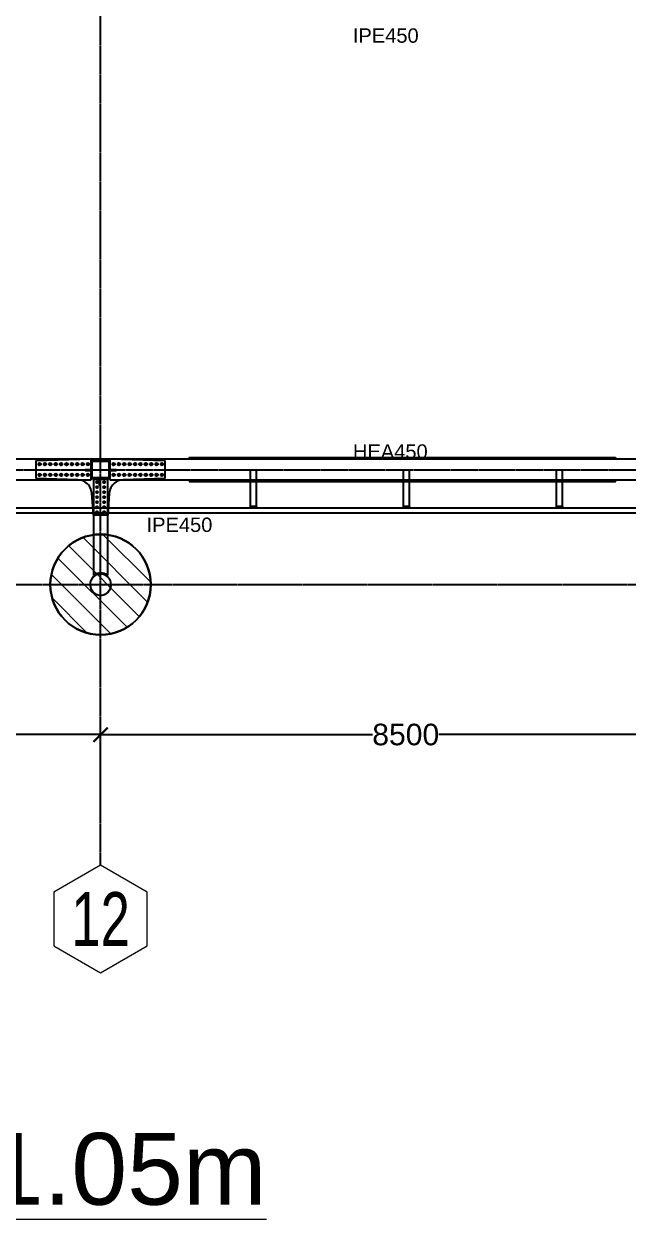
# Model space of a CAD drawing. Header units: millimetres. Extents: x -12345 to 95575, y -14368 to 31862.
# Drawn here: x 49932 to 58347, y -8835 to 7809 of the extents above; entities that cross this region are included whole.
import ezdxf
from ezdxf.enums import TextEntityAlignment as Align

# ---------------------------------------------------------------- set-up
doc = ezdxf.new("R2010")
doc.units = ezdxf.units.MM
doc.header["$LTSCALE"] = 0.95
doc.linetypes.add('DXK_LINE_DOT3', pattern=[5.9187, 2.979, -0.9799, 0.9799, -0.9799])
doc.layers.get('0').update_dxf_attribs({"color": 255})
for name, color, linetype, lineweight in [('0-3', 250, 'Continuous', 5), ('E_COLUMNAS', 1, 'Continuous', 18), ('E_COLUMNAS-1', 1, 'Continuous', 25), ('E_COLUMNAS-3', 1, 'Continuous', 35), ('E_TEXTO', 3, 'Continuous', 9), ('E_VIGAS-1', 254, 'Continuous', 25), ('HCB-TEXT-H1', 6, 'Continuous', 18), ('HCB_EJES', 1, 'DXK_LINE_DOT3', 9), ('S-COLS-HDLN-1', 52, 'Continuous', 9), ('S-COLS-HDLN-2', 52, 'Continuous', 35)]:
    doc.layers.add(name, color=color, linetype=linetype, lineweight=lineweight)
for name, color, linetype in [('COTAS', 8, 'Continuous'), ('HCB-EJES', 1, 'Continuous'), ('HCB-ROTULOS', 2, 'Continuous'), ('HCB_VIGAS', 4, 'Continuous')]:
    doc.layers.add(name, color=color, linetype=linetype)
doc.styles.add('VERDANA', font='arial.ttf')
doc.dimstyles.new('1.125', dxfattribs={"dimscale": 0, "dimtxt": 300, "dimasz": 200, "dimexe": 4, "dimexo": 4, "dimgap": 15, "dimtad": 0, "dimdec": 0, "dimzin": 4, "dimdsep": 46, "dimtxsty": 'VERDANA', "dimblk": 'ARCHTICK', "dimcen": -10, "dimclrd": 256, "dimclrt": 3, "dimadec": 0, "dimazin": 0, "dimtfac": 1, "dimtdec": 0, "dimtmove": 2, "dimatfit": 0, "dimldrblk": 'OBLIQUE', "dimfxl": 0.05, "dimtolj": 1, "dimtzin": 0, "dimarcsym": 0})

# ---------------------------------------------------------------- blocks, each defined once
blk = doc.blocks.new('EST_SFM_VIGA-METALICA-SECCION-C - EST_SFM_VIGA-METALICA-UPN160-1509776-_10_00m_N_E_-NIVEL-3 DOC')
at = {"layer": 'E_VIGAS-1'}
for p, q in [((44.822, 0.047), (-44.831, 0.047)), ((-44.831, -0.018), (44.822, -0.018))]:
    blk.add_line(p, q, dxfattribs=at)
blk = doc.blocks.new('DCTIB_CNI_EST_MOD-1A-FAC_0001_rvt-2-_10_00m_N_E_-NIVEL-3 DOC')
at = {"layer": 'E_VIGAS-1'}
for p, q in [((-29.573, 142.261), (-29.491, 142.261)), ((-29.573, 141.749), (-29.573, 142.261)), ((-29.491, 141.749), (-29.491, 142.261)), ((-27.443, 142.261), (-27.361, 142.261)), ((-27.443, 141.749), (-27.443, 142.261)), ((-27.361, 141.749), (-27.361, 142.261)), ((-25.313, 142.259), (-25.231, 142.259)), ((-25.313, 141.749), (-25.313, 142.259)), ((-25.231, 141.749), (-25.231, 142.259)), ((-29.491, 141.749), (-29.573, 141.749)), ((-29.573, 141.748), (-29.573, 141.749)), ((-29.573, 141.749), (-29.491, 141.749)), ((-29.545, 141.748), (-29.573, 141.748)), ((-29.535, 141.743), (-29.535, 141.748)), ((-29.535, 141.729), (-29.535, 141.743)), ((-29.53, 141.748), (-29.53, 141.743)), ((-29.53, 141.743), (-29.53, 141.729)), ((-29.491, 141.748), (-29.519, 141.748)), ((-29.491, 141.749), (-29.491, 141.748)), ((-27.361, 141.749), (-27.443, 141.749)), ((-27.443, 141.748), (-27.443, 141.749)), ((-27.443, 141.749), (-27.361, 141.749)), ((-27.415, 141.748), (-27.443, 141.748)), ((-27.405, 141.743), (-27.405, 141.748)), ((-27.405, 141.729), (-27.405, 141.743)), ((-27.4, 141.748), (-27.4, 141.743)), ((-27.4, 141.743), (-27.4, 141.729)), ((-27.361, 141.748), (-27.389, 141.748)), ((-27.361, 141.749), (-27.361, 141.748)), ((-25.231, 141.749), (-25.313, 141.749)), ((-25.313, 141.748), (-25.313, 141.749)), ((-25.313, 141.749), (-25.231, 141.749)), ((-25.285, 141.748), (-25.313, 141.748)), ((-25.275, 141.743), (-25.275, 141.748)), ((-25.275, 141.737), (-25.275, 141.743)), ((-25.27, 141.737), (-25.275, 141.737)), ((-25.27, 141.748), (-25.27, 141.743)), ((-25.27, 141.743), (-25.27, 141.737)), ((-25.231, 141.748), (-25.259, 141.748)), ((-25.231, 141.749), (-25.231, 141.748))]:
    blk.add_line(p, q, dxfattribs=at)
for points, knots in [([(-29.545, 141.748), (-29.544, 141.748), (-29.543, 141.748), (-29.54, 141.748), (-29.538, 141.747), (-29.536, 141.747), (-29.535, 141.745), (-29.535, 141.744), (-29.535, 141.743)], [0, 0, 0, 0, 0.142857, 0.285714, 0.428571, 0.571429, 0.785714, 1, 1, 1, 1]), ([(-29.535, 141.743), (-29.535, 141.744), (-29.535, 141.746), (-29.537, 141.747), (-29.538, 141.747), (-29.54, 141.748), (-29.541, 141.748), (-29.542, 141.748), (-29.544, 141.748), (-29.545, 141.748)], [0, 0, 0, 0, 0.285714, 0.428571, 0.571429, 0.678571, 0.732143, 0.785714, 1, 1, 1, 1]), ([(-29.519, 141.748), (-29.52, 141.748), (-29.521, 141.748), (-29.524, 141.748), (-29.526, 141.747), (-29.528, 141.747), (-29.529, 141.745), (-29.53, 141.744), (-29.53, 141.743)], [0, 0, 0, 0, 0.142857, 0.285714, 0.428571, 0.571429, 0.785714, 1, 1, 1, 1]), ([(-29.53, 141.743), (-29.53, 141.744), (-29.529, 141.746), (-29.528, 141.747), (-29.526, 141.747), (-29.525, 141.748), (-29.524, 141.748), (-29.522, 141.748), (-29.52, 141.748), (-29.519, 141.748)], [0, 0, 0, 0, 0.285714, 0.428571, 0.571429, 0.678571, 0.732143, 0.785714, 1, 1, 1, 1]), ([(-27.415, 141.748), (-27.414, 141.748), (-27.413, 141.748), (-27.41, 141.748), (-27.408, 141.747), (-27.406, 141.747), (-27.405, 141.745), (-27.405, 141.744), (-27.405, 141.743)], [0, 0, 0, 0, 0.142857, 0.285714, 0.428571, 0.571429, 0.785714, 1, 1, 1, 1]), ([(-27.405, 141.743), (-27.405, 141.744), (-27.405, 141.746), (-27.407, 141.747), (-27.408, 141.747), (-27.41, 141.748), (-27.411, 141.748), (-27.412, 141.748), (-27.414, 141.748), (-27.415, 141.748)], [0, 0, 0, 0, 0.285714, 0.428571, 0.571429, 0.678571, 0.732143, 0.785714, 1, 1, 1, 1]), ([(-27.389, 141.748), (-27.39, 141.748), (-27.391, 141.748), (-27.394, 141.748), (-27.396, 141.747), (-27.398, 141.747), (-27.399, 141.745), (-27.4, 141.744), (-27.4, 141.743)], [0, 0, 0, 0, 0.142857, 0.285714, 0.428571, 0.571429, 0.785714, 1, 1, 1, 1]), ([(-27.4, 141.743), (-27.4, 141.744), (-27.399, 141.746), (-27.398, 141.747), (-27.396, 141.747), (-27.395, 141.748), (-27.394, 141.748), (-27.392, 141.748), (-27.39, 141.748), (-27.389, 141.748)], [0, 0, 0, 0, 0.285714, 0.428571, 0.571429, 0.678571, 0.732143, 0.785714, 1, 1, 1, 1]), ([(-25.285, 141.748), (-25.284, 141.748), (-25.283, 141.748), (-25.28, 141.748), (-25.278, 141.747), (-25.276, 141.747), (-25.275, 141.745), (-25.275, 141.744), (-25.275, 141.743)], [0, 0, 0, 0, 0.142857, 0.285714, 0.428571, 0.571429, 0.785714, 1, 1, 1, 1]), ([(-25.275, 141.743), (-25.275, 141.744), (-25.275, 141.746), (-25.277, 141.747), (-25.278, 141.747), (-25.28, 141.748), (-25.281, 141.748), (-25.282, 141.748), (-25.284, 141.748), (-25.285, 141.748)], [0, 0, 0, 0, 0.285714, 0.428571, 0.571429, 0.678571, 0.732143, 0.785714, 1, 1, 1, 1]), ([(-25.259, 141.748), (-25.26, 141.748), (-25.261, 141.748), (-25.264, 141.748), (-25.266, 141.747), (-25.268, 141.747), (-25.269, 141.745), (-25.27, 141.744), (-25.27, 141.743)], [0, 0, 0, 0, 0.142857, 0.285714, 0.428571, 0.571429, 0.785714, 1, 1, 1, 1]), ([(-25.27, 141.743), (-25.27, 141.744), (-25.269, 141.746), (-25.268, 141.747), (-25.266, 141.747), (-25.265, 141.748), (-25.264, 141.748), (-25.262, 141.748), (-25.26, 141.748), (-25.259, 141.748)], [0, 0, 0, 0, 0.285714, 0.428571, 0.571429, 0.678571, 0.732143, 0.785714, 1, 1, 1, 1])]:
    blk.add_open_spline(points, degree=3, knots=knots, dxfattribs=at)
blk.add_blockref('EST_SFM_VIGA-METALICA-SECCION-C - EST_SFM_VIGA-METALICA-UPN160-1509776-_10_00m_N_E_-NIVEL-3 DOC', (-41.042, 141.682), dxfattribs=at)
blk = doc.blocks.new('EST_SCM_COLUMNA-METALICA-SECCION-CUADRADA - EST_SCM_COLUMNA-TUBULAR-CUADRADA_PTEØ_250x250e_8mm-V58-_10_00m_N_E_-NIVEL-3 DOC')
at = {"layer": 'S-COLS-HDLN-1'}
h = blk.add_hatch(dxfattribs=at)
h.set_pattern_fill('FP_31', color=256, style=0, pattern_type=2)
h.set_pattern_definition([(135, (31.662, -142.266), (-0.15909903, -0.15909903), [])])
h.paths.add_polyline_path([(-0.109, -0.125), (0.109, -0.125), (0.12, -0.12), (0.125, -0.109), (0.125, 0.109), (0.12, 0.12), (0.109, 0.125), (-0.11, 0.124), (-0.12, 0.12), (-0.125, 0.109), (-0.125, -0.109), (-0.12, -0.12), (-0.11, -0.124)])
h.paths.add_polyline_path([(0.095, -0.117), (-0.111, -0.116), (-0.115, -0.115), (-0.117, -0.109), (-0.116, 0.112), (-0.115, 0.115), (-0.109, 0.117), (0.109, 0.117), (0.115, 0.115), (0.117, 0.109), (0.117, -0.109), (0.115, -0.115), (0.109, -0.117)])
at = {"layer": 'E_COLUMNAS-1'}
for p, q in [((-0.125, 0.109), (-0.125, -0.109)), ((-0.117, -0.109), (-0.117, 0.109)), ((0.109, 0.125), (-0.109, 0.125)), ((-0.109, 0.117), (0.109, 0.117)), ((0.117, 0.109), (0.117, -0.109)), ((0.125, -0.109), (0.125, 0.109)), ((0.109, -0.117), (-0.109, -0.117)), ((-0.109, -0.125), (0.109, -0.125))]:
    blk.add_line(p, q, dxfattribs=at)
for centre, radius, start, end in [((-0.109, 0.109), 0.016, 90, 180), ((-0.109, 0.109), 0.016, 139.7676, 178.6233), ((-0.109, 0.109), 0.016, 91.3767, 130.2324), ((-0.109, 0.109), 0.008, 90, 180), ((0.109, 0.109), 0.016, 360, 90), ((0.109, 0.109), 0.016, 49.7676, 88.6233), ((0.109, 0.109), 0.008, 0, 90), ((0.109, 0.109), 0.016, 1.3767, 40.2324), ((-0.109, -0.109), 0.016, 180, 270), ((-0.109, -0.109), 0.016, 181.3767, 220.2324), ((-0.109, -0.109), 0.016, 229.7676, 268.6233), ((-0.109, -0.109), 0.008, 180, 270), ((0.109, -0.109), 0.016, 270, 360), ((0.109, -0.109), 0.008, 270, 360), ((0.109, -0.109), 0.016, 271.3767, 310.2324), ((0.109, -0.109), 0.016, 319.7676, 358.6233)]:
    blk.add_arc(centre, radius, start, end, dxfattribs=at)
at = {"layer": 'S-COLS-HDLN-2'}
for centre, radius, start, end in [((-0.109, 0.109), 0.016, 130.4121, 139.5879), ((-0.109, 0.109), 0.008, 92.7534, 177.2466), ((0.109, 0.109), 0.008, 2.7534, 87.2466), ((0.109, 0.109), 0.016, 40.4121, 49.5879), ((-0.109, -0.109), 0.016, 220.4121, 229.5879), ((-0.109, -0.109), 0.008, 182.7534, 267.2466), ((0.109, -0.109), 0.008, 272.7534, 357.2466), ((0.109, -0.109), 0.016, 310.4121, 319.5879)]:
    blk.add_arc(centre, radius, start, end, dxfattribs=at)
blk = doc.blocks.new('Bolt-72574620-2222 - 1471')
at = {"color": 253, "linetype": 'Continuous'}
for p, q in [((62857, 7868), (62873, 7877)), ((62857, 7849), (62857, 7868)), ((62873, 7839), (62857, 7849)), ((62873, 7877), (62890, 7868)), ((62890, 7849), (62873, 7839)), ((62890, 7868), (62890, 7849)), ((62932, 7868), (62948, 7877)), ((62932, 7849), (62932, 7868)), ((62948, 7839), (62932, 7849)), ((62948, 7877), (62965, 7868)), ((62965, 7849), (62948, 7839)), ((62965, 7868), (62965, 7849)), ((63007, 7868), (63023, 7877)), ((63007, 7849), (63007, 7868)), ((63023, 7839), (63007, 7849)), ((63023, 7877), (63040, 7868)), ((63040, 7849), (63023, 7839)), ((63040, 7868), (63040, 7849)), ((63082, 7868), (63098, 7877)), ((63082, 7849), (63082, 7868)), ((63098, 7839), (63082, 7849)), ((63098, 7877), (63115, 7868)), ((63115, 7849), (63098, 7839)), ((63115, 7868), (63115, 7849)), ((63157, 7868), (63173, 7877)), ((63157, 7849), (63157, 7868)), ((63173, 7839), (63157, 7849)), ((63173, 7877), (63190, 7868)), ((63190, 7849), (63173, 7839)), ((63190, 7868), (63190, 7849)), ((63232, 7868), (63248, 7877)), ((63232, 7849), (63232, 7868)), ((63248, 7839), (63232, 7849)), ((63248, 7877), (63265, 7868)), ((63265, 7849), (63248, 7839)), ((63265, 7868), (63265, 7849)), ((63307, 7868), (63323, 7877)), ((63307, 7849), (63307, 7868)), ((63323, 7839), (63307, 7849)), ((63323, 7877), (63340, 7868)), ((63340, 7849), (63323, 7839)), ((63340, 7868), (63340, 7849)), ((63382, 7868), (63398, 7877)), ((63382, 7849), (63382, 7868)), ((63398, 7839), (63382, 7849)), ((63398, 7877), (63415, 7868)), ((63415, 7849), (63398, 7839)), ((63415, 7868), (63415, 7849)), ((63457, 7868), (63473, 7877)), ((63457, 7849), (63457, 7868)), ((63473, 7839), (63457, 7849)), ((63473, 7877), (63490, 7868)), ((63490, 7849), (63473, 7839)), ((63490, 7868), (63490, 7849)), ((63532, 7868), (63548, 7877)), ((63532, 7849), (63532, 7868)), ((63548, 7839), (63532, 7849)), ((63548, 7877), (63565, 7868)), ((63565, 7849), (63548, 7839)), ((63565, 7868), (63565, 7849)), ((62857, 7718), (62873, 7727)), ((62857, 7699), (62857, 7718)), ((62873, 7689), (62857, 7699)), ((62873, 7727), (62890, 7718)), ((62890, 7699), (62873, 7689)), ((62890, 7718), (62890, 7699)), ((62932, 7718), (62948, 7727)), ((62932, 7699), (62932, 7718)), ((62948, 7689), (62932, 7699)), ((62948, 7727), (62965, 7718)), ((62965, 7699), (62948, 7689)), ((62965, 7718), (62965, 7699)), ((63007, 7718), (63023, 7727)), ((63007, 7699), (63007, 7718)), ((63023, 7689), (63007, 7699)), ((63023, 7727), (63040, 7718)), ((63040, 7699), (63023, 7689)), ((63040, 7718), (63040, 7699)), ((63082, 7718), (63098, 7727)), ((63082, 7699), (63082, 7718)), ((63098, 7689), (63082, 7699)), ((63098, 7727), (63115, 7718)), ((63115, 7699), (63098, 7689)), ((63115, 7718), (63115, 7699)), ((63157, 7718), (63173, 7727)), ((63157, 7699), (63157, 7718)), ((63173, 7689), (63157, 7699)), ((63173, 7727), (63190, 7718)), ((63190, 7699), (63173, 7689)), ((63190, 7718), (63190, 7699)), ((63232, 7718), (63248, 7727)), ((63232, 7699), (63232, 7718)), ((63248, 7689), (63232, 7699)), ((63248, 7727), (63265, 7718)), ((63265, 7699), (63248, 7689)), ((63265, 7718), (63265, 7699)), ((63307, 7718), (63323, 7727)), ((63307, 7699), (63307, 7718)), ((63323, 7689), (63307, 7699)), ((63323, 7727), (63340, 7718)), ((63340, 7699), (63323, 7689)), ((63340, 7718), (63340, 7699)), ((63382, 7718), (63398, 7727)), ((63382, 7699), (63382, 7718)), ((63398, 7689), (63382, 7699)), ((63398, 7727), (63415, 7718)), ((63415, 7699), (63398, 7689)), ((63415, 7718), (63415, 7699)), ((63457, 7718), (63473, 7727)), ((63457, 7699), (63457, 7718)), ((63473, 7689), (63457, 7699)), ((63473, 7727), (63490, 7718)), ((63490, 7699), (63473, 7689)), ((63490, 7718), (63490, 7699)), ((63532, 7718), (63548, 7727)), ((63532, 7699), (63532, 7718)), ((63548, 7689), (63532, 7699)), ((63548, 7727), (63565, 7718)), ((63565, 7699), (63548, 7689)), ((63565, 7718), (63565, 7699))]:
    blk.add_line(p, q, dxfattribs=at)
for centre, radius, start, end in [((62873, 7858), 12.5, 18, 198), ((62873, 7858), 12.5, 198, 18), ((62873, 7858), 11, 90, 270), ((62873, 7858), 11, 270, 90), ((62948, 7858), 12.5, 18, 198), ((62948, 7858), 12.5, 198, 18), ((62948, 7858), 11, 90, 270), ((62948, 7858), 11, 270, 90), ((63023, 7858), 12.5, 18, 198), ((63023, 7858), 12.5, 198, 18), ((63023, 7858), 11, 90, 270), ((63023, 7858), 11, 270, 90), ((63098, 7858), 12.5, 18, 198), ((63098, 7858), 12.5, 198, 18), ((63098, 7858), 11, 90, 270), ((63098, 7858), 11, 270, 90), ((63173, 7858), 12.5, 18, 198), ((63173, 7858), 12.5, 198, 18), ((63173, 7858), 11, 90, 270), ((63173, 7858), 11, 270, 90), ((63248, 7858), 12.5, 18, 198), ((63248, 7858), 12.5, 198, 18), ((63248, 7858), 11, 90, 270), ((63248, 7858), 11, 270, 90), ((63323, 7858), 12.5, 18, 198), ((63323, 7858), 12.5, 198, 18), ((63323, 7858), 11, 90, 270), ((63323, 7858), 11, 270, 90), ((63398, 7858), 12.5, 18, 198), ((63398, 7858), 12.5, 198, 18), ((63398, 7858), 11, 90, 270), ((63398, 7858), 11, 270, 90), ((63473, 7858), 12.5, 18, 198), ((63473, 7858), 12.5, 198, 18), ((63473, 7858), 11, 90, 270), ((63473, 7858), 11, 270, 90), ((63548, 7858), 12.5, 18, 198), ((63548, 7858), 12.5, 198, 18), ((63548, 7858), 11, 90, 270), ((63548, 7858), 11, 270, 90), ((62873, 7708), 12.5, 18, 198), ((62873, 7708), 12.5, 198, 18), ((62873, 7708), 11, 90, 270), ((62873, 7708), 11, 270, 90), ((62948, 7708), 12.5, 18, 198), ((62948, 7708), 12.5, 198, 18), ((62948, 7708), 11, 90, 270), ((62948, 7708), 11, 270, 90), ((63023, 7708), 12.5, 18, 198), ((63023, 7708), 12.5, 198, 18), ((63023, 7708), 11, 90, 270), ((63023, 7708), 11, 270, 90), ((63098, 7708), 12.5, 18, 198), ((63098, 7708), 12.5, 198, 18), ((63098, 7708), 11, 90, 270), ((63098, 7708), 11, 270, 90), ((63173, 7708), 12.5, 18, 198), ((63173, 7708), 12.5, 198, 18), ((63173, 7708), 11, 90, 270), ((63173, 7708), 11, 270, 90), ((63248, 7708), 12.5, 18, 198), ((63248, 7708), 12.5, 198, 18), ((63248, 7708), 11, 90, 270), ((63248, 7708), 11, 270, 90), ((63323, 7708), 12.5, 18, 198), ((63323, 7708), 12.5, 198, 18), ((63323, 7708), 11, 90, 270), ((63323, 7708), 11, 270, 90), ((63398, 7708), 12.5, 18, 198), ((63398, 7708), 12.5, 198, 18), ((63398, 7708), 11, 90, 270), ((63398, 7708), 11, 270, 90), ((63473, 7708), 12.5, 18, 198), ((63473, 7708), 12.5, 198, 18), ((63473, 7708), 11, 90, 270), ((63473, 7708), 11, 270, 90), ((63548, 7708), 12.5, 18, 198), ((63548, 7708), 12.5, 198, 18), ((63548, 7708), 11, 90, 270), ((63548, 7708), 11, 270, 90)]:
    blk.add_arc(centre, radius, start, end, dxfattribs=at)
blk = doc.blocks.new('Bolt-72574620-2221 - 1471')
at = {"color": 253, "linetype": 'Continuous'}
for p, q in [((63887, 7868), (63903, 7877)), ((63887, 7849), (63887, 7868)), ((63903, 7839), (63887, 7849)), ((63903, 7877), (63920, 7868)), ((63920, 7849), (63903, 7839)), ((63920, 7868), (63920, 7849)), ((63962, 7868), (63978, 7877)), ((63962, 7849), (63962, 7868)), ((63978, 7839), (63962, 7849)), ((63978, 7877), (63995, 7868)), ((63995, 7849), (63978, 7839)), ((63995, 7868), (63995, 7849)), ((64037, 7868), (64053, 7877)), ((64037, 7849), (64037, 7868)), ((64053, 7839), (64037, 7849)), ((64053, 7877), (64070, 7868)), ((64070, 7849), (64053, 7839)), ((64070, 7868), (64070, 7849)), ((64112, 7868), (64128, 7877)), ((64112, 7849), (64112, 7868)), ((64128, 7839), (64112, 7849)), ((64128, 7877), (64145, 7868)), ((64145, 7849), (64128, 7839)), ((64145, 7868), (64145, 7849)), ((64187, 7868), (64203, 7877)), ((64187, 7849), (64187, 7868)), ((64203, 7839), (64187, 7849)), ((64203, 7877), (64220, 7868)), ((64220, 7849), (64203, 7839)), ((64220, 7868), (64220, 7849)), ((64262, 7868), (64278, 7877)), ((64262, 7849), (64262, 7868)), ((64278, 7839), (64262, 7849)), ((64278, 7877), (64295, 7868)), ((64295, 7849), (64278, 7839)), ((64295, 7868), (64295, 7849)), ((64337, 7868), (64353, 7877)), ((64337, 7849), (64337, 7868)), ((64353, 7839), (64337, 7849)), ((64353, 7877), (64370, 7868)), ((64370, 7849), (64353, 7839)), ((64370, 7868), (64370, 7849)), ((64412, 7868), (64428, 7877)), ((64412, 7849), (64412, 7868)), ((64428, 7839), (64412, 7849)), ((64428, 7877), (64445, 7868)), ((64445, 7849), (64428, 7839)), ((64445, 7868), (64445, 7849)), ((64487, 7868), (64503, 7877)), ((64487, 7849), (64487, 7868)), ((64503, 7839), (64487, 7849)), ((64503, 7877), (64520, 7868)), ((64520, 7849), (64503, 7839)), ((64520, 7868), (64520, 7849)), ((64562, 7868), (64578, 7877)), ((64562, 7849), (64562, 7868)), ((64578, 7839), (64562, 7849)), ((64578, 7877), (64595, 7868)), ((64595, 7849), (64578, 7839)), ((64595, 7868), (64595, 7849)), ((63887, 7718), (63903, 7727)), ((63887, 7699), (63887, 7718)), ((63903, 7689), (63887, 7699)), ((63903, 7727), (63920, 7718)), ((63920, 7699), (63903, 7689)), ((63920, 7718), (63920, 7699)), ((63962, 7718), (63978, 7727)), ((63962, 7699), (63962, 7718)), ((63978, 7689), (63962, 7699)), ((63978, 7727), (63995, 7718)), ((63995, 7699), (63978, 7689)), ((63995, 7718), (63995, 7699)), ((64037, 7718), (64053, 7727)), ((64037, 7699), (64037, 7718)), ((64053, 7689), (64037, 7699)), ((64053, 7727), (64070, 7718)), ((64070, 7699), (64053, 7689)), ((64070, 7718), (64070, 7699)), ((64112, 7718), (64128, 7727)), ((64112, 7699), (64112, 7718)), ((64128, 7689), (64112, 7699)), ((64128, 7727), (64145, 7718)), ((64145, 7699), (64128, 7689)), ((64145, 7718), (64145, 7699)), ((64187, 7718), (64203, 7727)), ((64187, 7699), (64187, 7718)), ((64203, 7689), (64187, 7699)), ((64203, 7727), (64220, 7718)), ((64220, 7699), (64203, 7689)), ((64220, 7718), (64220, 7699)), ((64262, 7718), (64278, 7727)), ((64262, 7699), (64262, 7718)), ((64278, 7689), (64262, 7699)), ((64278, 7727), (64295, 7718)), ((64295, 7699), (64278, 7689)), ((64295, 7718), (64295, 7699)), ((64337, 7718), (64353, 7727)), ((64337, 7699), (64337, 7718)), ((64353, 7689), (64337, 7699)), ((64353, 7727), (64370, 7718)), ((64370, 7699), (64353, 7689)), ((64370, 7718), (64370, 7699)), ((64412, 7718), (64428, 7727)), ((64412, 7699), (64412, 7718)), ((64428, 7689), (64412, 7699)), ((64428, 7727), (64445, 7718)), ((64445, 7699), (64428, 7689)), ((64445, 7718), (64445, 7699)), ((64487, 7718), (64503, 7727)), ((64487, 7699), (64487, 7718)), ((64503, 7689), (64487, 7699)), ((64503, 7727), (64520, 7718)), ((64520, 7699), (64503, 7689)), ((64520, 7718), (64520, 7699)), ((64562, 7718), (64578, 7727)), ((64562, 7699), (64562, 7718)), ((64578, 7689), (64562, 7699)), ((64578, 7727), (64595, 7718)), ((64595, 7699), (64578, 7689)), ((64595, 7718), (64595, 7699))]:
    blk.add_line(p, q, dxfattribs=at)
for centre, radius, start, end in [((63903, 7858), 12.5, 18, 198), ((63903, 7858), 12.5, 198, 18), ((63903, 7858), 11, 90, 270), ((63903, 7858), 11, 270, 90), ((63978, 7858), 12.5, 18, 198), ((63978, 7858), 12.5, 198, 18), ((63978, 7858), 11, 90, 270), ((63978, 7858), 11, 270, 90), ((64053, 7858), 12.5, 18, 198), ((64053, 7858), 12.5, 198, 18), ((64053, 7858), 11, 90, 270), ((64053, 7858), 11, 270, 90), ((64128, 7858), 12.5, 18, 198), ((64128, 7858), 12.5, 198, 18), ((64128, 7858), 11, 90, 270), ((64128, 7858), 11, 270, 90), ((64203, 7858), 12.5, 18, 198), ((64203, 7858), 12.5, 198, 18), ((64203, 7858), 11, 90, 270), ((64203, 7858), 11, 270, 90), ((64278, 7858), 12.5, 18, 198), ((64278, 7858), 12.5, 198, 18), ((64278, 7858), 11, 90, 270), ((64278, 7858), 11, 270, 90), ((64353, 7858), 12.5, 18, 198), ((64353, 7858), 12.5, 198, 18), ((64353, 7858), 11, 90, 270), ((64353, 7858), 11, 270, 90), ((64428, 7858), 12.5, 18, 198), ((64428, 7858), 12.5, 198, 18), ((64428, 7858), 11, 90, 270), ((64428, 7858), 11, 270, 90), ((64503, 7858), 12.5, 18, 198), ((64503, 7858), 12.5, 198, 18), ((64503, 7858), 11, 90, 270), ((64503, 7858), 11, 270, 90), ((64578, 7858), 12.5, 18, 198), ((64578, 7858), 12.5, 198, 18), ((64578, 7858), 11, 90, 270), ((64578, 7858), 11, 270, 90), ((63903, 7708), 12.5, 18, 198), ((63903, 7708), 12.5, 198, 18), ((63903, 7708), 11, 90, 270), ((63903, 7708), 11, 270, 90), ((63978, 7708), 12.5, 18, 198), ((63978, 7708), 12.5, 198, 18), ((63978, 7708), 11, 90, 270), ((63978, 7708), 11, 270, 90), ((64053, 7708), 12.5, 18, 198), ((64053, 7708), 12.5, 198, 18), ((64053, 7708), 11, 90, 270), ((64053, 7708), 11, 270, 90), ((64128, 7708), 12.5, 18, 198), ((64128, 7708), 12.5, 198, 18), ((64128, 7708), 11, 90, 270), ((64128, 7708), 11, 270, 90), ((64203, 7708), 12.5, 18, 198), ((64203, 7708), 12.5, 198, 18), ((64203, 7708), 11, 90, 270), ((64203, 7708), 11, 270, 90), ((64278, 7708), 12.5, 18, 198), ((64278, 7708), 12.5, 198, 18), ((64278, 7708), 11, 90, 270), ((64278, 7708), 11, 270, 90), ((64353, 7708), 12.5, 18, 198), ((64353, 7708), 12.5, 198, 18), ((64353, 7708), 11, 90, 270), ((64353, 7708), 11, 270, 90), ((64428, 7708), 12.5, 18, 198), ((64428, 7708), 12.5, 198, 18), ((64428, 7708), 11, 90, 270), ((64428, 7708), 11, 270, 90), ((64503, 7708), 12.5, 18, 198), ((64503, 7708), 12.5, 198, 18), ((64503, 7708), 11, 90, 270), ((64503, 7708), 11, 270, 90), ((64578, 7708), 12.5, 18, 198), ((64578, 7708), 12.5, 198, 18), ((64578, 7708), 11, 90, 270), ((64578, 7708), 11, 270, 90)]:
    blk.add_arc(centre, radius, start, end, dxfattribs=at)
blk = doc.blocks.new('Part-72574620-2229 - 1471')
at = {"color": 253}
for p, q in [((62828, 7908), (63588, 7933)), ((62828, 7658), (62828, 7908)), ((63588, 7933), (63858, 7933)), ((63851, 7911), (63596, 7911)), ((63596, 7911), (63596, 7656)), ((63851, 7656), (63851, 7911)), ((63858, 7933), (64618, 7908)), ((64618, 7908), (64618, 7658)), ((63408, 7640), (62828, 7658)), ((64618, 7658), (64038, 7639)), ((63466, 7629), (63408, 7640)), ((63601, 7454), (63589, 7511)), ((63596, 7656), (63851, 7656)), ((63858, 7511), (63845, 7454)), ((64038, 7639), (63981, 7629)), ((63623, 7148), (63601, 7454)), ((63845, 7454), (63823, 7148)), ((63823, 7148), (63623, 7148))]:
    blk.add_line(p, q, dxfattribs=at)
for centre, start, end in [((63402, 7440), 20.9307, 71.356), ((64045, 7439), 108.6815, 159.0747)]:
    blk.add_arc(centre, 200, start, end, dxfattribs=at)
blk = doc.blocks.new('Bolt-72574620-2235 - 1471')
at = {"color": 253, "linetype": 'Continuous'}
for p, q in [((63656, 7608), (63665, 7623)), ((63665, 7593), (63656, 7608)), ((63656, 7538), (63665, 7553)), ((63665, 7523), (63656, 7538)), ((63665, 7623), (63682, 7623)), ((63682, 7593), (63665, 7593)), ((63665, 7553), (63682, 7553)), ((63682, 7523), (63665, 7523)), ((63682, 7623), (63691, 7608)), ((63691, 7608), (63682, 7593)), ((63682, 7553), (63691, 7538)), ((63691, 7538), (63682, 7523)), ((63756, 7608), (63765, 7623)), ((63765, 7593), (63756, 7608)), ((63756, 7538), (63765, 7553)), ((63765, 7523), (63756, 7538)), ((63765, 7623), (63782, 7623)), ((63782, 7593), (63765, 7593)), ((63765, 7553), (63782, 7553)), ((63782, 7523), (63765, 7523)), ((63782, 7623), (63791, 7608)), ((63791, 7608), (63782, 7593)), ((63782, 7553), (63791, 7538)), ((63791, 7538), (63782, 7523)), ((63656, 7468), (63665, 7483)), ((63665, 7453), (63656, 7468)), ((63656, 7398), (63665, 7413)), ((63665, 7383), (63656, 7398)), ((63656, 7328), (63665, 7343)), ((63665, 7313), (63656, 7328)), ((63665, 7483), (63682, 7483)), ((63682, 7453), (63665, 7453)), ((63665, 7413), (63682, 7413)), ((63682, 7383), (63665, 7383)), ((63665, 7343), (63682, 7343)), ((63682, 7483), (63691, 7468)), ((63691, 7468), (63682, 7453)), ((63682, 7413), (63691, 7398)), ((63691, 7398), (63682, 7383)), ((63682, 7343), (63691, 7328)), ((63691, 7328), (63682, 7313)), ((63756, 7468), (63765, 7483)), ((63765, 7453), (63756, 7468)), ((63756, 7398), (63765, 7413)), ((63765, 7383), (63756, 7398)), ((63756, 7328), (63765, 7343)), ((63765, 7313), (63756, 7328)), ((63765, 7483), (63782, 7483)), ((63782, 7453), (63765, 7453)), ((63765, 7413), (63782, 7413)), ((63782, 7383), (63765, 7383)), ((63765, 7343), (63782, 7343)), ((63782, 7483), (63791, 7468)), ((63791, 7468), (63782, 7453)), ((63782, 7413), (63791, 7398)), ((63791, 7398), (63782, 7383)), ((63782, 7343), (63791, 7328)), ((63791, 7328), (63782, 7313)), ((63656, 7258), (63665, 7273)), ((63665, 7243), (63656, 7258)), ((63656, 7188), (63665, 7203)), ((63665, 7173), (63656, 7188)), ((63682, 7313), (63665, 7313)), ((63665, 7273), (63682, 7273)), ((63682, 7243), (63665, 7243)), ((63665, 7203), (63682, 7203)), ((63682, 7173), (63665, 7173)), ((63682, 7273), (63691, 7258)), ((63691, 7258), (63682, 7243)), ((63682, 7203), (63691, 7188)), ((63691, 7188), (63682, 7173)), ((63756, 7258), (63765, 7273)), ((63765, 7243), (63756, 7258)), ((63756, 7188), (63765, 7203)), ((63765, 7173), (63756, 7188)), ((63782, 7313), (63765, 7313)), ((63765, 7273), (63782, 7273)), ((63782, 7243), (63765, 7243)), ((63765, 7203), (63782, 7203)), ((63782, 7173), (63765, 7173)), ((63782, 7273), (63791, 7258)), ((63791, 7258), (63782, 7243)), ((63782, 7203), (63791, 7188)), ((63791, 7188), (63782, 7173))]:
    blk.add_line(p, q, dxfattribs=at)
for centre, radius, start, end in [((63673, 7608), 11.5, 108, 288), ((63673, 7538), 11.5, 108, 288), ((63673, 7608), 10, 360, 180), ((63673, 7608), 10, 180, 360), ((63673, 7538), 10, 360, 180), ((63673, 7538), 10, 180, 360), ((63673, 7608), 11.5, 288, 108), ((63673, 7538), 11.5, 288, 108), ((63773, 7608), 11.5, 108, 288), ((63773, 7538), 11.5, 108, 288), ((63773, 7608), 10, 360, 180), ((63773, 7608), 10, 180, 360), ((63773, 7538), 10, 360, 180), ((63773, 7538), 10, 180, 360), ((63773, 7608), 11.5, 288, 108), ((63773, 7538), 11.5, 288, 108), ((63673, 7468), 11.5, 108, 288), ((63673, 7398), 11.5, 108, 288), ((63673, 7328), 11.5, 108, 288), ((63673, 7468), 10, 360, 180), ((63673, 7468), 10, 180, 360), ((63673, 7398), 10, 360, 180), ((63673, 7398), 10, 180, 360), ((63673, 7328), 10, 360, 180), ((63673, 7328), 10, 180, 360), ((63673, 7468), 11.5, 288, 108), ((63673, 7398), 11.5, 288, 108), ((63673, 7328), 11.5, 288, 108), ((63773, 7468), 11.5, 108, 288), ((63773, 7398), 11.5, 108, 288), ((63773, 7328), 11.5, 108, 288), ((63773, 7468), 10, 360, 180), ((63773, 7468), 10, 180, 360), ((63773, 7398), 10, 360, 180), ((63773, 7398), 10, 180, 360), ((63773, 7328), 10, 360, 180), ((63773, 7328), 10, 180, 360), ((63773, 7468), 11.5, 288, 108), ((63773, 7398), 11.5, 288, 108), ((63773, 7328), 11.5, 288, 108), ((63673, 7258), 11.5, 108, 288), ((63673, 7188), 11.5, 108, 288), ((63673, 7258), 10, 360, 180), ((63673, 7258), 10, 180, 360), ((63673, 7188), 10, 360, 180), ((63673, 7188), 10, 180, 360), ((63673, 7258), 11.5, 288, 108), ((63673, 7188), 11.5, 288, 108), ((63773, 7258), 11.5, 108, 288), ((63773, 7188), 11.5, 108, 288), ((63773, 7258), 10, 360, 180), ((63773, 7258), 10, 180, 360), ((63773, 7188), 10, 360, 180), ((63773, 7188), 10, 180, 360), ((63773, 7258), 11.5, 288, 108), ((63773, 7188), 11.5, 288, 108)]:
    blk.add_arc(centre, radius, start, end, dxfattribs=at)
blk = doc.blocks.new('_ArchTick')
at = {"color": 0, "linetype": 'ByBlock', "const_width": 0.15}
blk.add_lwpolyline([(-0.5, -0.5), (0.5, 0.5)], dxfattribs=at)
blk = doc.blocks.new('*D618')
at = {"layer": 'COTAS', "color": 0, "lineweight": -2, "transparency": 16777216}
for p, q in [((42500, -2507), (42500, -2085)), ((51000, -2507), (51000, -2085))]:
    blk.add_line(p, q, dxfattribs=at)
at = {"layer": 'COTAS', "lineweight": -2, "transparency": 16777216}
for p, q in [((42500, -2089), (46287, -2089)), ((51000, -2089), (47213, -2089))]:
    blk.add_line(p, q, dxfattribs=at)
at = {"layer": 'Defpoints', "color": 0, "transparency": 16777216}
for p in [(42500, -2089), (42500, -2511), (51000, -2511)]:
    blk.add_point(p, dxfattribs=at)
at = {"layer": 'COTAS', "lineweight": -2, "transparency": 16777216, "xscale": 200, "yscale": 200, "zscale": 200, "rotation": 180}
blk.add_blockref('_ArchTick', (42500, -2089), dxfattribs=at)
at = {"layer": 'COTAS', "lineweight": -2, "transparency": 16777216, "xscale": 200, "yscale": 200, "zscale": 200}
blk.add_blockref('_ArchTick', (51000, -2089), dxfattribs=at)
at = {"layer": 'COTAS', "color": 3, "transparency": 16777216, "insert": (46750, -2089), "char_height": 300, "attachment_point": 5, "style": 'VERDANA'}
blk.add_mtext('\\A1;8500', dxfattribs=at)
blk = doc.blocks.new('_Oblique')
at = {"color": 0, "linetype": 'ByBlock', "lineweight": -2}
blk.add_line((-0.5, -0.5), (0.5, 0.5), dxfattribs=at)
blk = doc.blocks.new('*D619')
at = {"layer": 'COTAS', "color": 0, "lineweight": -2, "transparency": 16777216}
for p, q in [((51000, -2507), (51000, -2085)), ((59500, -2507), (59500, -2085))]:
    blk.add_line(p, q, dxfattribs=at)
at = {"layer": 'COTAS', "lineweight": -2, "transparency": 16777216}
for p, q in [((51000, -2089), (54787, -2089)), ((59500, -2089), (55713, -2089))]:
    blk.add_line(p, q, dxfattribs=at)
at = {"layer": 'Defpoints', "color": 0, "transparency": 16777216}
for p in [(51000, -2089), (51000, -2511), (59500, -2511)]:
    blk.add_point(p, dxfattribs=at)
at = {"layer": 'COTAS', "lineweight": -2, "transparency": 16777216, "xscale": 200, "yscale": 200, "zscale": 200, "rotation": 180}
blk.add_blockref('_ArchTick', (51000, -2089), dxfattribs=at)
at = {"layer": 'COTAS', "lineweight": -2, "transparency": 16777216, "xscale": 200, "yscale": 200, "zscale": 200}
blk.add_blockref('_ArchTick', (59500, -2089), dxfattribs=at)
at = {"layer": 'COTAS', "color": 3, "transparency": 16777216, "insert": (55250, -2089), "char_height": 300, "attachment_point": 5, "style": 'VERDANA'}
blk.add_mtext('\\A1;8500', dxfattribs=at)

msp = doc.modelspace()

# ---------------------------------------------------------------- hatches: boundary and pattern name
at = {"layer": 'E_COLUMNAS'}
h = msp.add_hatch(dxfattribs=at)
h.set_pattern_fill('FP_1', color=256, scale=1000, style=0, pattern_type=2)
h.set_pattern_definition([(135, (116662.1, -140662.42), (-159.09903, -159.09903), [])])
h.paths.add_polyline_path([(51000, -700), (51091.4, -694), (51181.2, -676.1), (51267.9, -646.7), (51350, -606.2), (51426.1, -555.3), (51495, -495), (51555.3, -426.1), (51606.2, -350), (51646.7, -267.9), (51676.1, -181.2), (51694, -91.4), (51700, 0), (51694, 91.4), (51676.1, 181.2), (51646.7, 267.9), (51606.2, 350), (51555.3, 426.1), (51495, 495), (51426.1, 555.3), (51343.6, 609.4), (51267.9, 646.7), (51181.2, 676.1), (51091.4, 694), (51000, 700), (50908.6, 694), (50818.8, 676.1), (50732.1, 646.7), (50650, 606.2), (50573.9, 555.3), (50505, 495), (50444.7, 426.1), (50393.8, 350), (50353.3, 267.9), (50323.9, 181.2), (50306, 91.4), (50300, 0), (50306, -91.4), (50323.9, -181.2), (50353.3, -267.9), (50393.8, -350), (50444.7, -426.1), (50505, -495), (50573.9, -555.3), (50650, -606.2), (50732.1, -646.7), (50818.8, -676.1), (50908.6, -694)])

# ---------------------------------------------------------------- linework, layer by layer
at = {"layer": 'E_COLUMNAS', "linetype": 'Continuous'}
for points in [[(50847.5, -0.1, 1), (51152.5, 0.1, 1)], [(50857.5, 0.1, 1), (51142.5, 0, 1)]]:
    msp.add_lwpolyline(points, format="xyb", close=True, dxfattribs=at)
at = {"layer": 'E_COLUMNAS-1'}
msp.add_circle((51000, 0), 700, dxfattribs=at)
for start, end in [(0, 180), (180, 0)]:
    msp.add_arc((51000, 0), 700, start, end, dxfattribs=at)
at = {"layer": 'HCB-EJES', "linetype": 'DXK_LINE_DOT3'}
for p, q in [((51000, -3906.8), (51000, 29407)), ((-6888.4, 1600), (90118.8, 1600)), ((-10844.5, 0), (94075, 0))]:
    msp.add_line(p, q, dxfattribs=at)
at = {"layer": 'HCB_EJES', "color": 40, "linetype": 'ByBlock', "true_color": 0xf8d731}
msp.add_lwpolyline([(50350.5, -5031.8), (51000, -5406.8), (51649.5, -5031.8), (51649.5, -4281.8), (51000, -3906.8), (50350.5, -4281.8)], close=True, dxfattribs=at)
at = {"layer": 'HCB_VIGAS'}
for points in [[(50865, 1453.4), (42715.9, 1453.4), (42715.9, 1753.4), (50865, 1753.4)], [(51135, 1453.4), (51135, 1753.4), (59284.1, 1753.4), (59284.1, 1453.4), (59284.1, 1453.4)], [(58171.2, 1769.4), (58171.2, 1753.4), (52238.8, 1753.4), (52238.8, 1769.4)], [(50785, 1587.6), (50875, 1587.6), (50875, 1597.6), (50785, 1597.6)], [(51215, 1597.6), (51125, 1597.6), (51125, 1587.6), (51215, 1587.6)], [(50995.3, 1478.4), (50995.3, 1378.4), (50985.3, 1378.4), (50985.3, 1478.4)], [(58171.2, 1453.4), (52239.8, 1453.4), (52239.8, 1437.4), (58171.2, 1437.4)]]:
    msp.add_lwpolyline(points, close=True, dxfattribs=at)
msp.add_lwpolyline([(50905, 131.6), (50905, 1468.3), (51095, 1468.3), (51095, 131.6, 0.3253448), (50905, 131.6)], format="xyb", dxfattribs=at)

# ---------------------------------------------------------------- block references
for name in ['Part-72574620-2229 - 1471', 'Bolt-72574620-2222 - 1471', 'Bolt-72574620-2221 - 1471', 'Bolt-72574620-2235 - 1471']:
    msp.add_blockref(name, (-12723.3, -6180))
at = {"layer": '0-3', "lineweight": 0, "xscale": 1000.000000003685, "yscale": 1000.000000003685, "zscale": 1000.000000003685}
msp.add_blockref('DCTIB_CNI_EST_MOD-1A-FAC_0001_rvt-2-_10_00m_N_E_-NIVEL-3 DOC', (82662.1, -140662.4), dxfattribs=at)
at = {"layer": 'E_COLUMNAS-3'}
for xscale, yscale, zscale in [(1000.000000003685, 1000.000000003685, 1000.000000003685), (999.9999999999967, 999.9999999999967, 999.9999999999967)]:
    msp.add_blockref('EST_SCM_COLUMNA-METALICA-SECCION-CUADRADA - EST_SCM_COLUMNA-TUBULAR-CUADRADA_PTEØ_250x250e_8mm-V58-_10_00m_N_E_-NIVEL-3 DOC', (51000, 1603.4), dxfattribs=dict(at, xscale=xscale, yscale=yscale, zscale=zscale))

# ---------------------------------------------------------------- texts
at = {"layer": 'E_TEXTO', "style": 'VERDANA'}
for s, p in [('IPE450', (54972.1, 7546.3)), ('HEA450', (55035.3, 1753.4)), ('IPE450', (52098.8, 733.8))]:
    msp.add_text(s, height=200, dxfattribs=at).set_placement(p, align=Align.CENTER)
at = {"layer": 'HCB-ROTULOS', "color": 4, "style": 'VERDANA', "width": 0.7}
msp.add_text('12', height=750, dxfattribs=at).set_placement((51000, -4656.8), align=Align.MIDDLE_CENTER)
at = {"layer": 'HCB-TEXT-H1', "style": 'VERDANA'}
msp.add_text('%%UPLANTA DE PISO 3 N.E. +11.05m', height=1000, dxfattribs=at).set_placement((42500, -8135.1), align=Align.MIDDLE_CENTER)

# ---------------------------------------------------------------- dimensions: what is measured, and where the dimension line sits
at = {"layer": 'COTAS'}
for base, p1, p2, picture, middle in [((42500, -2089.1), (51000, -2511.2), (42500, -2511.2), '*D618', (46750, -2089.1)), ((51000, -2089.1), (59500, -2511.2), (51000, -2511.2), '*D619', (55250, -2089.1))]:
    dim = msp.add_linear_dim(base=base, p1=p1, p2=p2, dimstyle='1.125', override={"dimscale": 1}, dxfattribs=at)
    dim.commit()
    dim.dimension.update_dxf_attribs({"geometry": picture, "text_midpoint": middle})

doc.saveas('drawing.dxf')
